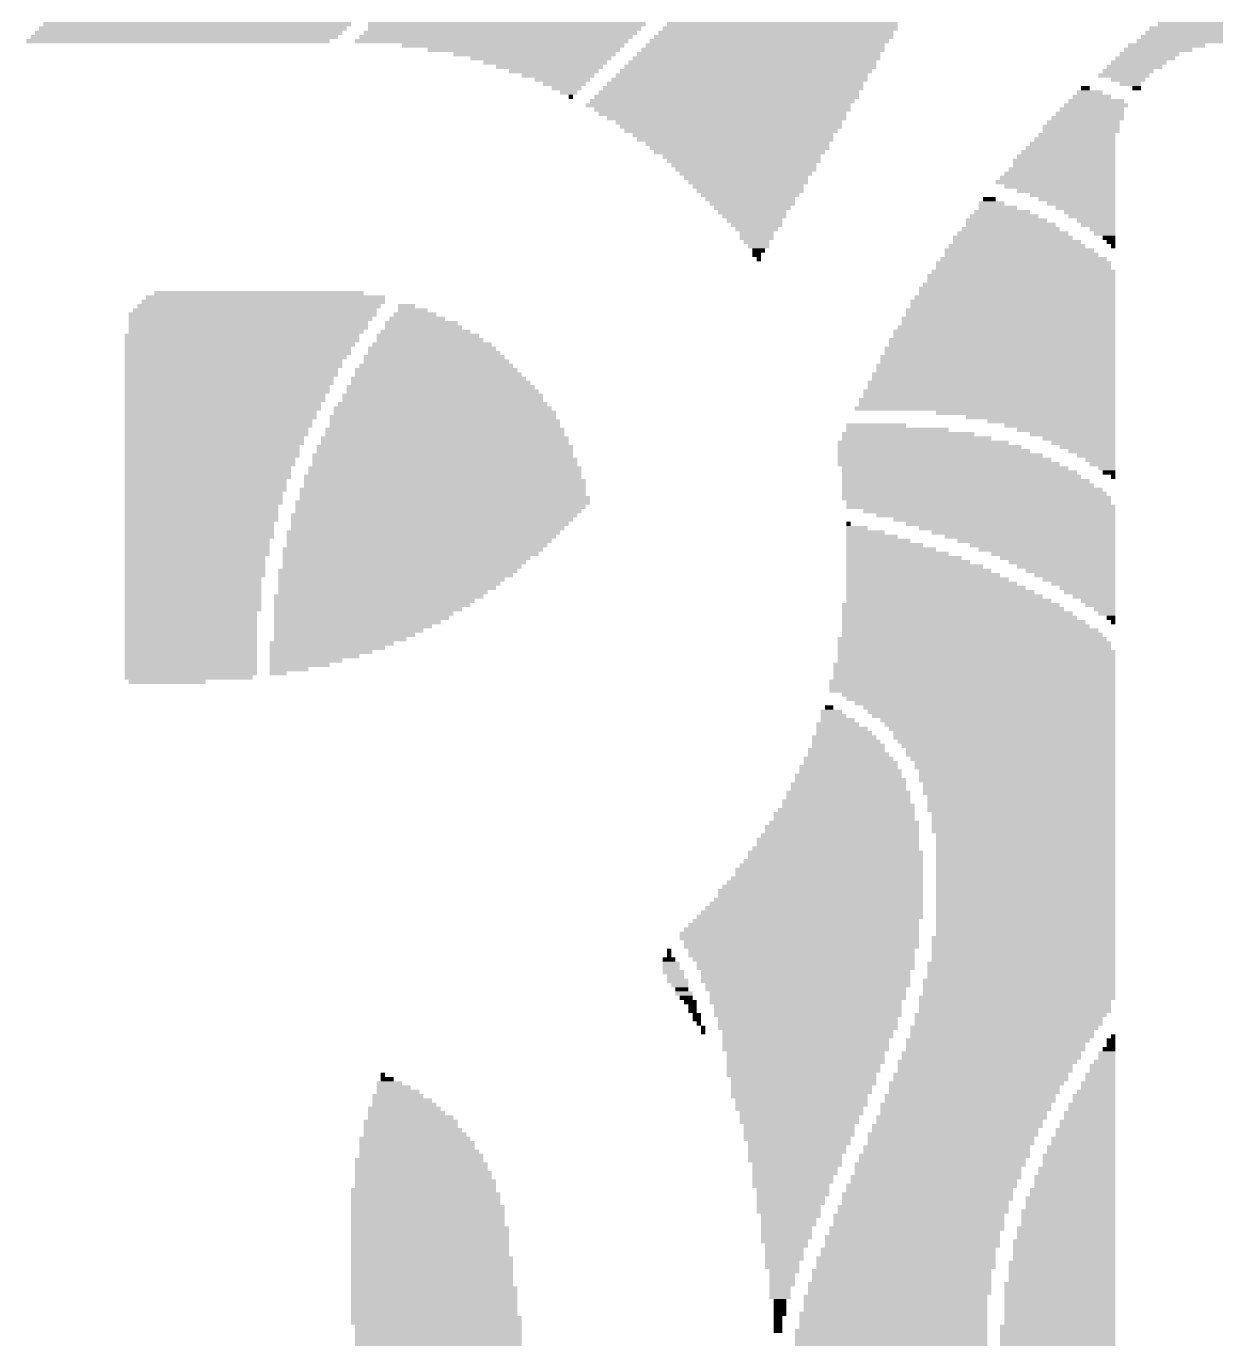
# Model space of a CAD drawing. Extents: x 0 to 158, y 0 to 111.
# Drawn here: x 127.15 to 134.11, y 16.77 to 24.47 of the extents above; entities that cross this region are included whole.
import ezdxf

# ---------------------------------------------------------------- set-up
doc = ezdxf.new("R2010")
doc.units = 0
doc.layers.add('21', color=53, linetype='CONTINUOUS')

# ---------------------------------------------------------------- blocks, each defined once
blk = doc.blocks.new('RECT')
blk.add_solid([(-0.5, -0.5), (0.5, -0.5), (-0.5, 0.5), (0.5, 0.5)])

msp = doc.modelspace()

# ---------------------------------------------------------------- block references
at = {"layer": '21', "yscale": 0.025}
for p, xscale in [((128.1475, 24.48), 1.8), ((129.96, 24.48), 1.625), ((131.5725, 24.48), 1.35), ((134.56, 24.48), 1.575), ((128.0725, 24.405), 1.8), ((128.0975, 24.43), 1.8), ((128.1225, 24.455), 1.8), ((129.8975, 24.405), 1.6), ((129.9225, 24.43), 1.6), ((129.9475, 24.455), 1.6), ((131.5225, 24.405), 1.4), ((131.535, 24.43), 1.375), ((131.56, 24.455), 1.375), ((134.56, 24.405), 1.775), ((134.56, 24.43), 1.725), ((134.5475, 24.455), 1.65), ((128.035, 24.38), 1.775), ((129.8725, 24.38), 1.6), ((129.9975, 24.355), 1.3), ((130.06, 24.33), 1.125), ((131.46, 24.33), 1.425), ((131.4725, 24.355), 1.4), ((131.4975, 24.38), 1.4), ((133.7725, 24.33), 0.4), ((133.8225, 24.355), 0.45), ((134.5725, 24.38), 1.85), ((130.1225, 24.305), 0.95), ((130.16, 24.28), 0.825), ((130.185, 24.255), 0.725), ((131.3975, 24.255), 1.45), ((131.4225, 24.28), 1.45), ((131.435, 24.305), 1.425), ((133.66, 24.255), 0.325), ((133.6975, 24.28), 0.35), ((133.7225, 24.305), 0.35), ((130.21, 24.23), 0.625), ((130.235, 24.205), 0.525), ((130.26, 24.18), 0.425), ((131.335, 24.18), 1.475), ((131.36, 24.205), 1.475), ((131.385, 24.23), 1.475), ((133.5725, 24.18), 0.3), ((133.5975, 24.205), 0.3), ((133.635, 24.23), 0.325), ((130.285, 24.155), 0.325), ((130.2975, 24.13), 0.25), ((130.31, 24.105), 0.175), ((131.285, 24.105), 1.525), ((131.2975, 24.13), 1.5), ((131.3225, 24.155), 1.5), ((133.3475, 24.105), 0.05), ((133.5975, 24.155), 0.2), ((133.61, 24.13), 0.125), ((133.6475, 24.105), 0.05), ((130.3225, 24.08), 0.1), ((130.335, 24.055), 0.025), ((131.2225, 24.03), 1.55), ((131.2475, 24.055), 1.55), ((131.26, 24.08), 1.525), ((133.41, 24.03), 0.325), ((133.385, 24.055), 0.225), ((133.3725, 24.08), 0.15), ((131.1975, 24.005), 1.55), ((131.2225, 23.98), 1.5), ((131.2225, 23.955), 1.45), ((133.3725, 23.955), 0.4), ((133.385, 23.98), 0.375), ((133.41, 24.005), 0.375), ((131.2475, 23.93), 1.4), ((131.26, 23.905), 1.325), ((131.2725, 23.88), 1.3), ((133.3225, 23.88), 0.45), ((133.335, 23.905), 0.425), ((133.36, 23.93), 0.425), ((131.2725, 23.855), 1.25), ((131.285, 23.83), 1.175), ((131.2975, 23.805), 1.15), ((133.285, 23.805), 0.475), ((133.2975, 23.83), 0.45), ((133.3225, 23.855), 0.45), ((131.31, 23.78), 1.075), ((131.3225, 23.755), 1.05), ((131.335, 23.705), 0.925), ((133.235, 23.705), 0.575), ((133.2475, 23.73), 0.55), ((133.26, 23.755), 0.525), ((133.2725, 23.78), 0.5), ((131.3475, 23.68), 0.9), ((131.3475, 23.655), 0.85), ((131.36, 23.63), 0.825), ((133.21, 23.63), 0.625), ((133.2225, 23.68), 0.6), ((133.2225, 23.655), 0.6), ((131.36, 23.605), 0.775), ((131.36, 23.58), 0.725), ((131.3725, 23.555), 0.7), ((133.1725, 23.555), 0.7), ((133.185, 23.58), 0.675), ((133.1975, 23.605), 0.65), ((131.3725, 23.53), 0.65), ((131.385, 23.505), 0.625), ((131.385, 23.48), 0.575), ((133.1975, 23.53), 0.65), ((133.235, 23.505), 0.575), ((133.2725, 23.48), 0.5), ((131.385, 23.455), 0.525), ((131.3975, 23.43), 0.5), ((131.3975, 23.405), 0.45), ((132.7975, 23.43), 0.15), ((132.835, 23.405), 0.225), ((132.785, 23.455), 0.075), ((133.2975, 23.455), 0.45), ((133.3225, 23.43), 0.4), ((133.3475, 23.405), 0.35), ((131.3975, 23.38), 0.4), ((131.41, 23.355), 0.375), ((131.41, 23.33), 0.325), ((132.885, 23.33), 0.475), ((132.8725, 23.355), 0.4), ((132.86, 23.38), 0.325), ((133.3725, 23.38), 0.3), ((133.385, 23.355), 0.275), ((133.41, 23.33), 0.225), ((131.4225, 23.305), 0.3), ((131.4225, 23.28), 0.25), ((131.4225, 23.255), 0.2), ((132.9225, 23.255), 0.65), ((132.91, 23.28), 0.575), ((132.91, 23.305), 0.525), ((133.4225, 23.305), 0.2), ((133.4475, 23.28), 0.15), ((133.46, 23.255), 0.125), ((131.4225, 23.23), 0.2), ((131.4225, 23.205), 0.15), ((131.435, 23.18), 0.125), ((132.9475, 23.18), 0.8), ((132.9225, 23.23), 0.7), ((132.9475, 23.205), 0.75), ((133.485, 23.23), 0.075), ((133.4975, 23.205), 0.05), ((133.51, 23.18), 0.025), ((131.435, 23.155), 0.075), ((131.4225, 23.13), 0.05), ((131.435, 23.105), 0.025), ((132.985, 23.105), 0.975), ((132.96, 23.155), 0.875), ((132.9725, 23.13), 0.9), ((132.985, 23.03), 1.075), ((132.985, 23.08), 1.025), ((132.985, 23.055), 1.025), ((132.96, 22.955), 1.125), ((132.9725, 23.005), 1.1), ((132.9725, 22.98), 1.1), ((128.5475, 22.88), 1.4), ((128.51, 22.905), 1.225), ((132.935, 22.88), 1.175), ((132.9475, 22.93), 1.15), ((132.9475, 22.905), 1.15), ((128.4725, 22.78), 1.45), ((128.485, 22.805), 1.425), ((128.51, 22.83), 1.425), ((128.535, 22.855), 1.425), ((129.4225, 22.78), 0.25), ((129.3725, 22.83), 0.1), ((129.41, 22.805), 0.175), ((132.91, 22.805), 1.225), ((132.91, 22.78), 1.225), ((132.9225, 22.855), 1.2), ((132.9225, 22.83), 1.2), ((128.46, 22.755), 1.425), ((128.4475, 22.73), 1.4), ((128.4475, 22.705), 1.4), ((129.46, 22.73), 0.425), ((129.4725, 22.705), 0.45), ((129.435, 22.755), 0.325), ((132.885, 22.705), 1.275), ((132.8975, 22.755), 1.25), ((132.8975, 22.73), 1.25), ((128.41, 22.655), 1.375), ((128.41, 22.63), 1.375), ((128.435, 22.68), 1.375), ((129.4975, 22.655), 0.6), ((129.51, 22.63), 0.625), ((129.485, 22.68), 0.525), ((132.86, 22.63), 1.325), ((132.8725, 22.68), 1.3), ((132.8725, 22.655), 1.3), ((128.3975, 22.605), 1.35), ((128.385, 22.58), 1.325), ((128.385, 22.555), 1.325), ((129.5225, 22.58), 0.75), ((129.535, 22.555), 0.775), ((129.5225, 22.605), 0.7), ((132.8475, 22.58), 1.35), ((132.8475, 22.555), 1.35), ((132.86, 22.605), 1.325), ((128.3725, 22.53), 1.3), ((128.36, 22.505), 1.275), ((128.36, 22.48), 1.275), ((129.5475, 22.48), 0.9), ((129.535, 22.53), 0.825), ((129.5475, 22.505), 0.85), ((132.8225, 22.48), 1.4), ((132.835, 22.53), 1.375), ((132.835, 22.505), 1.375), ((128.3475, 22.455), 1.25), ((128.3475, 22.43), 1.25), ((128.335, 22.405), 1.225), ((129.56, 22.405), 1.025), ((129.5475, 22.455), 0.95), ((129.56, 22.43), 0.975), ((132.81, 22.43), 1.425), ((132.81, 22.405), 1.425), ((132.8225, 22.455), 1.4), ((128.335, 22.38), 1.225), ((128.3225, 22.355), 1.2), ((128.3225, 22.33), 1.2), ((129.5725, 22.355), 1.1), ((129.585, 22.33), 1.125), ((129.5725, 22.38), 1.05), ((132.785, 22.33), 1.475), ((132.7975, 22.38), 1.45), ((132.7975, 22.355), 1.45), ((128.31, 22.305), 1.175), ((128.31, 22.28), 1.175), ((128.2975, 22.255), 1.15), ((129.585, 22.255), 1.225), ((129.585, 22.305), 1.175), ((129.585, 22.28), 1.175), ((132.7725, 22.28), 1.5), ((132.7725, 22.255), 1.5), ((132.785, 22.305), 1.475), ((128.2975, 22.23), 1.15), ((128.285, 22.205), 1.125), ((128.285, 22.18), 1.125), ((129.585, 22.18), 1.325), ((129.585, 22.23), 1.275), ((129.5975, 22.205), 1.3), ((132.76, 22.23), 1.525), ((132.9975, 22.205), 1.05), ((133.085, 22.18), 0.875), ((128.2725, 22.155), 1.1), ((128.2725, 22.13), 1.1), ((128.26, 22.105), 1.075), ((129.5975, 22.105), 1.4), ((129.5975, 22.155), 1.35), ((129.5975, 22.13), 1.35), ((132.1225, 22.13), 0.35), ((132.2475, 22.105), 0.6), ((133.1475, 22.155), 0.75), ((133.1975, 22.13), 0.65), ((133.235, 22.105), 0.575), ((128.26, 22.08), 1.075), ((128.2475, 22.055), 1.05), ((128.2475, 22.03), 1.05), ((129.5975, 22.055), 1.45), ((129.5975, 22.03), 1.45), ((129.5975, 22.08), 1.4), ((132.31, 22.08), 0.775), ((132.36, 22.055), 0.875), ((133.2725, 22.08), 0.5), ((133.31, 22.055), 0.425), ((133.335, 22.03), 0.375), ((128.235, 22.005), 1.025), ((128.235, 21.98), 1.025), ((128.235, 21.955), 1.025), ((129.585, 21.955), 1.525), ((129.5975, 22.005), 1.5), ((129.5975, 21.98), 1.5), ((132.435, 22.005), 1.075), ((132.46, 21.98), 1.125), ((132.4975, 21.955), 1.2), ((133.36, 22.005), 0.325), ((133.385, 21.98), 0.275), ((133.41, 21.955), 0.225), ((128.21, 21.88), 0.975), ((129.5975, 21.88), 1.6), ((129.5975, 21.93), 1.55), ((129.5975, 21.905), 1.55), ((132.5225, 21.93), 1.25), ((132.5475, 21.905), 1.3), ((132.585, 21.88), 1.325), ((133.435, 21.93), 0.175), ((133.4475, 21.905), 0.15), ((133.4725, 21.88), 0.1), ((128.21, 21.855), 0.975), ((128.21, 21.83), 0.975), ((128.1975, 21.805), 0.95), ((128.1975, 21.78), 0.95), ((129.585, 21.83), 1.625), ((129.5975, 21.805), 1.65), ((129.5975, 21.78), 1.65), ((129.5975, 21.855), 1.6), ((132.61, 21.855), 1.375), ((132.6225, 21.83), 1.4), ((132.6475, 21.805), 1.45), ((132.66, 21.78), 1.475), ((133.485, 21.855), 0.075), ((133.51, 21.83), 0.025), ((128.1975, 21.755), 0.95), ((128.185, 21.73), 0.925), ((128.185, 21.705), 0.925), ((129.585, 21.755), 1.675), ((129.585, 21.73), 1.675), ((129.5975, 21.705), 1.7), ((132.685, 21.755), 1.525), ((132.6975, 21.73), 1.55), ((132.71, 21.705), 1.575), ((128.185, 21.68), 0.925), ((128.1725, 21.655), 0.9), ((128.1725, 21.63), 0.9), ((129.585, 21.68), 1.725), ((129.5725, 21.655), 1.7), ((129.56, 21.63), 1.675), ((132.7225, 21.68), 1.55), ((132.735, 21.655), 1.575), ((132.785, 21.63), 1.475), ((128.1725, 21.605), 0.9), ((128.1725, 21.58), 0.9), ((128.16, 21.555), 0.875), ((129.535, 21.605), 1.675), ((129.5225, 21.58), 1.65), ((129.51, 21.555), 1.625), ((131.96, 21.555), 0.025), ((132.8225, 21.605), 1.4), ((132.8725, 21.58), 1.3), ((132.91, 21.555), 1.225), ((128.16, 21.53), 0.875), ((128.16, 21.505), 0.875), ((128.16, 21.48), 0.875), ((129.4725, 21.505), 1.6), ((129.46, 21.48), 1.575), ((129.4975, 21.53), 1.6), ((132.01, 21.53), 0.125), ((132.06, 21.505), 0.225), ((132.0975, 21.48), 0.3), ((132.9475, 21.53), 1.15), ((132.985, 21.505), 1.075), ((128.1475, 21.455), 0.85), ((128.1475, 21.43), 0.85), ((128.1475, 21.405), 0.85), ((129.41, 21.405), 1.525), ((129.4475, 21.455), 1.55), ((129.435, 21.43), 1.525), ((132.135, 21.455), 0.375), ((132.1725, 21.43), 0.45), ((132.21, 21.405), 0.525), ((133.06, 21.455), 0.925), ((133.0975, 21.43), 0.85), ((133.1225, 21.405), 0.8), ((128.1475, 21.38), 0.85), ((128.135, 21.355), 0.825), ((128.135, 21.33), 0.825), ((129.3975, 21.38), 1.5), ((129.3725, 21.355), 1.45), ((129.36, 21.33), 1.425), ((132.2475, 21.38), 0.6), ((132.285, 21.355), 0.675), ((132.31, 21.33), 0.725), ((133.16, 21.38), 0.725), ((133.185, 21.355), 0.675), ((133.21, 21.33), 0.625), ((128.135, 21.305), 0.825), ((128.135, 21.28), 0.825), ((128.135, 21.255), 0.825), ((129.3225, 21.28), 1.4), ((129.31, 21.255), 1.375), ((129.3475, 21.305), 1.4), ((132.3475, 21.305), 0.8), ((132.3725, 21.28), 0.85), ((132.3975, 21.255), 0.9), ((133.235, 21.305), 0.575), ((133.26, 21.28), 0.525), ((133.285, 21.255), 0.475), ((128.1225, 21.23), 0.8), ((128.1225, 21.205), 0.8), ((128.1225, 21.18), 0.8), ((129.285, 21.23), 1.325), ((129.2725, 21.205), 1.3), ((129.26, 21.18), 1.275), ((132.4225, 21.23), 0.95), ((132.4725, 21.18), 1.05), ((133.31, 21.23), 0.425), ((133.335, 21.205), 0.375), ((133.36, 21.18), 0.325), ((128.1225, 21.155), 0.8), ((128.1225, 21.13), 0.8), ((128.1225, 21.105), 0.8), ((129.21, 21.13), 1.225), ((129.185, 21.105), 1.175), ((129.235, 21.155), 1.225), ((132.4975, 21.155), 1.1), ((132.5225, 21.13), 1.15), ((132.5475, 21.105), 1.2), ((133.3725, 21.155), 0.3), ((133.3975, 21.13), 0.25), ((133.4225, 21.105), 0.2), ((128.1225, 21.08), 0.8), ((128.1225, 21.055), 0.8), ((128.11, 21.03), 0.775), ((129.1725, 21.08), 1.15), ((129.1475, 21.055), 1.1), ((129.1225, 21.03), 1.05), ((132.56, 21.08), 1.275), ((132.5725, 21.055), 1.3), ((132.5975, 21.03), 1.35), ((133.435, 21.08), 0.175), ((133.46, 21.055), 0.125), ((133.4725, 21.03), 0.1), ((128.11, 21.005), 0.775), ((128.11, 20.98), 0.775), ((128.11, 20.955), 0.775), ((129.11, 21.005), 1.025), ((129.085, 20.98), 0.975), ((129.06, 20.955), 0.925), ((132.61, 21.005), 1.375), ((132.635, 20.98), 1.425), ((132.6475, 20.955), 1.45), ((133.4975, 21.005), 0.05), ((133.51, 20.98), 0.025), ((128.11, 20.93), 0.775), ((128.11, 20.905), 0.775), ((128.11, 20.88), 0.775), ((128.11, 20.855), 0.775), ((128.935, 20.855), 0.725), ((129.035, 20.93), 0.875), ((129.01, 20.905), 0.825), ((128.985, 20.88), 0.775), ((132.685, 20.88), 1.575), ((132.6975, 20.855), 1.6), ((132.6725, 20.93), 1.5), ((132.685, 20.905), 1.525), ((128.11, 20.83), 0.775), ((128.11, 20.805), 0.775), ((128.11, 20.78), 0.775), ((128.91, 20.83), 0.675), ((128.8725, 20.805), 0.6), ((128.835, 20.78), 0.525), ((132.6975, 20.83), 1.6), ((132.71, 20.805), 1.625), ((132.71, 20.78), 1.625), ((128.11, 20.755), 0.775), ((128.11, 20.73), 0.775), ((128.11, 20.705), 0.775), ((128.785, 20.755), 0.425), ((128.7475, 20.73), 0.35), ((128.685, 20.705), 0.225), ((132.6975, 20.73), 1.65), ((132.6975, 20.705), 1.65), ((132.71, 20.755), 1.625), ((128.11, 20.68), 0.775), ((128.0975, 20.655), 0.75), ((127.9725, 20.63), 0.45), ((128.6225, 20.68), 0.1), ((132.685, 20.63), 1.675), ((132.6975, 20.68), 1.65), ((132.6975, 20.655), 1.65), ((132.685, 20.605), 1.675), ((132.685, 20.58), 1.675), ((132.7225, 20.555), 1.6), ((131.8475, 20.48), 0.05), ((132.735, 20.53), 1.575), ((132.76, 20.505), 1.525), ((132.785, 20.48), 1.475), ((131.86, 20.455), 0.125), ((131.8725, 20.43), 0.15), ((131.8975, 20.405), 0.2), ((132.7975, 20.455), 1.45), ((132.81, 20.43), 1.425), ((132.835, 20.405), 1.375), ((131.8975, 20.38), 0.25), ((131.9225, 20.355), 0.3), ((131.935, 20.33), 0.325), ((132.8475, 20.38), 1.35), ((132.86, 20.355), 1.325), ((132.8725, 20.33), 1.3), ((131.935, 20.305), 0.375), ((131.9475, 20.28), 0.4), ((131.96, 20.255), 0.425), ((132.8725, 20.305), 1.3), ((132.885, 20.28), 1.275), ((132.8975, 20.255), 1.25), ((131.96, 20.18), 0.525), ((131.9475, 20.23), 0.45), ((131.96, 20.205), 0.475), ((132.91, 20.23), 1.225), ((132.91, 20.205), 1.225), ((132.9225, 20.18), 1.2), ((131.96, 20.13), 0.575), ((131.9725, 20.105), 0.6), ((131.9725, 20.155), 0.55), ((132.935, 20.155), 1.175), ((132.935, 20.13), 1.175), ((132.9475, 20.105), 1.15), ((131.96, 20.03), 0.675), ((131.96, 20.08), 0.625), ((131.9725, 20.055), 0.65), ((132.9475, 20.08), 1.15), ((132.9475, 20.055), 1.15), ((132.96, 20.03), 1.125), ((131.96, 19.98), 0.725), ((131.96, 19.955), 0.725), ((131.96, 20.005), 0.675), ((132.96, 20.005), 1.125), ((132.96, 19.98), 1.125), ((132.9725, 19.955), 1.1), ((131.935, 19.855), 0.825), ((131.9475, 19.88), 0.8), ((131.9475, 19.93), 0.75), ((131.96, 19.905), 0.775), ((132.9725, 19.93), 1.1), ((132.9725, 19.905), 1.1), ((132.9725, 19.88), 1.1), ((132.985, 19.855), 1.075), ((131.9225, 19.78), 0.9), ((131.935, 19.805), 0.875), ((131.935, 19.83), 0.825), ((132.985, 19.83), 1.075), ((132.985, 19.805), 1.075), ((132.985, 19.78), 1.075), ((131.8975, 19.705), 0.95), ((131.91, 19.73), 0.925), ((131.9225, 19.755), 0.9), ((132.985, 19.755), 1.075), ((132.9975, 19.73), 1.05), ((132.9975, 19.705), 1.05), ((131.885, 19.63), 1.025), ((131.885, 19.655), 0.975), ((131.8975, 19.68), 0.95), ((132.9975, 19.68), 1.05), ((132.9975, 19.655), 1.05), ((132.9975, 19.63), 1.05), ((131.86, 19.555), 1.075), ((131.8725, 19.58), 1.05), ((131.885, 19.605), 1.025), ((132.9975, 19.605), 1.05), ((132.9975, 19.58), 1.05), ((132.9975, 19.555), 1.05), ((131.835, 19.48), 1.125), ((131.8475, 19.53), 1.1), ((131.8475, 19.505), 1.1), ((132.9975, 19.53), 1.05), ((132.9975, 19.505), 1.05), ((132.9975, 19.48), 1.05), ((131.7975, 19.405), 1.2), ((131.81, 19.43), 1.175), ((131.8225, 19.455), 1.15), ((132.9975, 19.455), 1.05), ((132.9975, 19.43), 1.05), ((132.9975, 19.405), 1.05), ((131.7725, 19.33), 1.25), ((131.785, 19.355), 1.225), ((131.7975, 19.38), 1.2), ((132.9975, 19.38), 1.05), ((132.9975, 19.355), 1.05), ((132.9975, 19.33), 1.05), ((131.735, 19.255), 1.325), ((131.7475, 19.28), 1.3), ((131.76, 19.305), 1.275), ((132.9975, 19.305), 1.05), ((132.9975, 19.28), 1.05), ((132.9975, 19.255), 1.05), ((131.685, 19.18), 1.375), ((131.6975, 19.205), 1.35), ((131.71, 19.23), 1.325), ((132.9975, 19.23), 1.05), ((132.9975, 19.205), 1.05), ((132.9975, 19.18), 1.05), ((131.6725, 19.155), 1.4), ((131.6725, 19.13), 1.4), ((131.685, 19.105), 1.375), ((132.985, 19.13), 1.075), ((132.985, 19.105), 1.075), ((132.9975, 19.155), 1.05), ((130.91, 19.055), 0.025), ((130.91, 19.03), 0.025), ((131.685, 19.08), 1.375), ((131.685, 19.055), 1.325), ((131.685, 19.03), 1.325), ((132.985, 19.08), 1.075), ((132.985, 19.055), 1.075), ((132.985, 19.03), 1.075), ((130.91, 19.005), 0.075), ((130.9225, 18.98), 0.1), ((130.9225, 18.955), 0.1), ((130.935, 18.93), 0.125), ((131.6975, 19.005), 1.3), ((131.71, 18.98), 1.275), ((131.71, 18.955), 1.275), ((131.71, 18.93), 1.225), ((132.9725, 18.98), 1.1), ((132.9725, 18.955), 1.1), ((132.9725, 18.93), 1.1), ((132.985, 19.005), 1.075), ((130.9475, 18.905), 0.1), ((130.96, 18.88), 0.125), ((130.9725, 18.855), 0.1), ((131.71, 18.905), 1.225), ((131.71, 18.88), 1.225), ((131.7225, 18.855), 1.2), ((132.96, 18.88), 1.125), ((132.96, 18.855), 1.125), ((132.9725, 18.905), 1.1), ((130.985, 18.83), 0.075), ((130.9975, 18.805), 0.1), ((131.01, 18.78), 0.075), ((131.71, 18.83), 1.175), ((131.7225, 18.805), 1.15), ((131.7225, 18.78), 1.15), ((132.9475, 18.78), 1.15), ((132.96, 18.83), 1.125), ((132.96, 18.805), 1.125), ((131.035, 18.755), 0.075), ((131.0475, 18.73), 0.05), ((131.0475, 18.705), 0.05), ((131.71, 18.755), 1.125), ((131.7225, 18.73), 1.1), ((131.7225, 18.705), 1.1), ((132.935, 18.755), 1.125), ((132.935, 18.73), 1.125), ((132.935, 18.705), 1.125), ((131.0725, 18.68), 0.05), ((131.0725, 18.655), 0.05), ((131.085, 18.63), 0.025), ((131.7225, 18.68), 1.1), ((131.7225, 18.655), 1.05), ((131.7225, 18.63), 1.05), ((132.91, 18.68), 1.125), ((132.8975, 18.655), 1.1), ((132.8975, 18.63), 1.1), ((131.11, 18.605), 0.025), ((131.11, 18.58), 0.025), ((131.7225, 18.605), 1.05), ((132.8725, 18.605), 1.1), ((132.86, 18.58), 1.075), ((132.86, 18.555), 1.075), ((133.51, 18.555), 0.025), ((131.71, 18.53), 0.975), ((131.71, 18.505), 0.975), ((131.71, 18.48), 0.975), ((132.835, 18.53), 1.075), ((132.8225, 18.505), 1.05), ((132.8225, 18.48), 1.05), ((133.485, 18.48), 0.075), ((133.4975, 18.53), 0.05), ((133.4975, 18.505), 0.05), ((131.71, 18.455), 0.925), ((131.71, 18.43), 0.925), ((131.71, 18.405), 0.925), ((132.7725, 18.405), 1.05), ((132.7975, 18.455), 1.05), ((132.7975, 18.43), 1.05), ((133.46, 18.405), 0.125), ((133.4725, 18.455), 0.1), ((133.4725, 18.43), 0.1), ((129.235, 18.33), 0.025), ((131.6975, 18.38), 0.9), ((131.6975, 18.355), 0.9), ((131.685, 18.33), 0.875), ((132.735, 18.33), 1.025), ((132.76, 18.38), 1.025), ((132.76, 18.355), 1.025), ((133.435, 18.33), 0.175), ((133.4475, 18.38), 0.15), ((133.4475, 18.355), 0.15), ((129.2725, 18.28), 0.15), ((129.2975, 18.255), 0.2), ((129.26, 18.305), 0.075), ((131.6975, 18.305), 0.85), ((131.6975, 18.28), 0.85), ((131.685, 18.255), 0.825), ((132.71, 18.28), 1.025), ((132.735, 18.305), 1.025), ((133.4225, 18.28), 0.2), ((133.4225, 18.255), 0.2), ((133.435, 18.305), 0.175), ((129.3225, 18.205), 0.3), ((129.3475, 18.18), 0.35), ((129.3225, 18.23), 0.25), ((131.685, 18.23), 0.825), ((131.6725, 18.205), 0.8), ((131.685, 18.18), 0.775), ((133.3975, 18.205), 0.25), ((133.3975, 18.18), 0.25), ((133.41, 18.23), 0.225), ((129.36, 18.13), 0.425), ((129.3725, 18.105), 0.45), ((129.36, 18.155), 0.375), ((131.685, 18.155), 0.775), ((131.6725, 18.13), 0.75), ((131.685, 18.105), 0.725), ((132.635, 18.105), 0.975), ((133.3725, 18.105), 0.3), ((133.385, 18.155), 0.275), ((133.385, 18.13), 0.275), ((129.3975, 18.055), 0.55), ((129.3975, 18.03), 0.55), ((129.3975, 18.08), 0.5), ((131.6725, 18.08), 0.7), ((131.6725, 18.055), 0.7), ((131.6725, 18.03), 0.65), ((132.61, 18.055), 0.975), ((133.36, 18.055), 0.325), ((133.36, 18.03), 0.325), ((133.3725, 18.08), 0.3), ((129.4225, 17.955), 0.65), ((129.435, 17.93), 0.675), ((129.41, 18.005), 0.575), ((129.4225, 17.98), 0.6), ((131.6725, 18.005), 0.65), ((131.6725, 17.98), 0.65), ((131.66, 17.955), 0.625), ((131.6725, 17.93), 0.6), ((132.56, 17.955), 0.975), ((132.56, 17.93), 0.975), ((132.585, 18.005), 0.975), ((133.335, 17.955), 0.375), ((133.335, 17.93), 0.375), ((133.3475, 18.005), 0.35), ((133.3475, 17.98), 0.35), ((129.435, 17.905), 0.675), ((129.4475, 17.88), 0.7), ((129.46, 17.855), 0.725), ((131.66, 17.905), 0.575), ((131.66, 17.88), 0.575), ((131.6475, 17.855), 0.55), ((132.535, 17.905), 0.975), ((132.535, 17.88), 0.975), ((133.31, 17.855), 0.425), ((133.3225, 17.905), 0.4), ((133.3225, 17.88), 0.4), ((129.4475, 17.83), 0.75), ((129.46, 17.805), 0.775), ((129.46, 17.78), 0.775), ((131.6475, 17.83), 0.55), ((131.66, 17.805), 0.525), ((131.6475, 17.78), 0.5), ((132.485, 17.78), 0.975), ((132.51, 17.83), 0.975), ((133.2975, 17.78), 0.45), ((133.31, 17.83), 0.425), ((133.31, 17.805), 0.425), ((129.4725, 17.755), 0.8), ((129.4725, 17.73), 0.8), ((129.485, 17.705), 0.825), ((131.6475, 17.755), 0.5), ((131.635, 17.73), 0.475), ((131.635, 17.705), 0.475), ((132.46, 17.705), 0.975), ((132.485, 17.755), 0.975), ((133.285, 17.73), 0.475), ((133.285, 17.705), 0.475), ((133.2975, 17.755), 0.45), ((129.4725, 17.655), 0.85), ((129.485, 17.63), 0.875), ((129.485, 17.68), 0.825), ((131.6225, 17.68), 0.45), ((131.635, 17.655), 0.425), ((131.635, 17.63), 0.425), ((132.435, 17.655), 0.975), ((133.2725, 17.655), 0.5), ((133.2725, 17.63), 0.5), ((133.285, 17.68), 0.475), ((129.485, 17.605), 0.875), ((129.485, 17.58), 0.875), ((129.4975, 17.555), 0.9), ((131.6225, 17.605), 0.4), ((131.6225, 17.58), 0.4), ((131.61, 17.555), 0.375), ((132.41, 17.58), 0.975), ((133.26, 17.605), 0.525), ((133.26, 17.58), 0.525), ((133.26, 17.555), 0.525), ((129.4975, 17.53), 0.9), ((129.4975, 17.505), 0.9), ((129.4975, 17.48), 0.9), ((131.61, 17.53), 0.375), ((131.6225, 17.505), 0.35), ((131.61, 17.48), 0.325), ((133.2475, 17.53), 0.55), ((133.2475, 17.505), 0.55), ((133.2475, 17.48), 0.55), ((129.4975, 17.455), 0.9), ((129.51, 17.43), 0.925), ((129.51, 17.405), 0.925), ((131.61, 17.455), 0.325), ((131.5975, 17.43), 0.3), ((131.5975, 17.405), 0.3), ((132.36, 17.43), 1.025), ((133.235, 17.43), 0.575), ((133.235, 17.405), 0.575), ((133.2475, 17.455), 0.55), ((129.51, 17.38), 0.925), ((129.51, 17.355), 0.925), ((129.51, 17.33), 0.925), ((131.5975, 17.38), 0.3), ((131.585, 17.355), 0.275), ((131.5975, 17.33), 0.25), ((132.335, 17.38), 1.025), ((132.335, 17.355), 1.025), ((132.335, 17.33), 1.025), ((133.2225, 17.355), 0.6), ((133.2225, 17.33), 0.6), ((133.235, 17.38), 0.575), ((129.51, 17.305), 0.925), ((129.51, 17.28), 0.925), ((129.5225, 17.255), 0.95), ((131.585, 17.305), 0.225), ((131.585, 17.28), 0.225), ((131.585, 17.255), 0.225), ((132.2975, 17.255), 1.05), ((132.31, 17.305), 1.025), ((132.31, 17.28), 1.025), ((133.2225, 17.305), 0.6), ((133.2225, 17.28), 0.6), ((133.2225, 17.255), 0.6), ((129.5225, 17.23), 0.95), ((129.5225, 17.205), 0.95), ((129.5225, 17.18), 0.95), ((131.5725, 17.23), 0.2), ((131.5725, 17.205), 0.2), ((131.585, 17.18), 0.175), ((132.2725, 17.18), 1.05), ((132.2975, 17.23), 1.05), ((132.2975, 17.205), 1.05), ((133.21, 17.23), 0.625), ((133.21, 17.205), 0.625), ((133.21, 17.18), 0.625), ((129.5225, 17.155), 0.95), ((129.5225, 17.13), 0.95), ((129.5225, 17.105), 0.95), ((131.5725, 17.155), 0.15), ((131.5725, 17.13), 0.15), ((131.5725, 17.105), 0.15), ((132.26, 17.105), 1.075), ((132.2725, 17.155), 1.05), ((132.2725, 17.13), 1.05), ((133.1975, 17.105), 0.65), ((133.21, 17.155), 0.625), ((133.21, 17.13), 0.625), ((129.535, 17.08), 0.975), ((129.535, 17.055), 0.975), ((129.535, 17.03), 0.975), ((129.535, 17.005), 0.975), ((131.56, 17.08), 0.125), ((131.56, 17.055), 0.125), ((131.56, 17.03), 0.125), ((131.56, 17.005), 0.075), ((132.235, 17.03), 1.075), ((132.235, 17.005), 1.075), ((132.26, 17.08), 1.075), ((132.26, 17.055), 1.075), ((133.1975, 17.08), 0.65), ((133.1975, 17.055), 0.65), ((133.1975, 17.03), 0.65), ((133.1975, 17.005), 0.65), ((129.535, 16.98), 0.975), ((129.535, 16.955), 0.975), ((129.535, 16.93), 0.975), ((131.56, 16.98), 0.075), ((131.56, 16.955), 0.075), ((131.56, 16.93), 0.075), ((132.2225, 16.93), 1.1), ((132.235, 16.98), 1.075), ((132.235, 16.955), 1.075), ((133.1975, 16.98), 0.65), ((133.1975, 16.955), 0.65), ((133.1975, 16.93), 0.65), ((129.56, 16.855), 0.975), ((131.5475, 16.905), 0.05), ((131.5475, 16.88), 0.05), ((131.5475, 16.855), 0.05), ((132.2225, 16.905), 1.1), ((132.2225, 16.88), 1.1), ((132.2225, 16.855), 1.1), ((133.185, 16.855), 0.675), ((133.1975, 16.905), 0.65), ((133.1975, 16.88), 0.65), ((129.56, 16.83), 0.975), ((129.56, 16.805), 0.975), ((129.56, 16.78), 0.975), ((131.5475, 16.83), 0.05), ((132.21, 16.83), 1.125), ((132.21, 16.805), 1.125), ((132.21, 16.78), 1.125), ((133.185, 16.83), 0.675), ((133.185, 16.805), 0.675), ((133.185, 16.78), 0.675), ((129.56, 16.755), 0.975), ((132.21, 16.755), 1.125), ((133.185, 16.755), 0.675)]:
    msp.add_blockref('RECT', p, dxfattribs=dict(at, xscale=xscale))
for p in [(131.3225, 23.73), (132.3975, 22.03), (128.2225, 21.93), (128.2225, 21.905), (133.0225, 21.48), (132.4475, 21.205), (131.7225, 18.58), (131.7225, 18.555), (132.6975, 18.255), (132.6725, 18.205), (132.6725, 18.18), (132.6975, 18.23), (132.6475, 18.155), (132.6475, 18.13), (132.5975, 18.03), (132.6225, 18.08), (132.5725, 17.98), (132.5225, 17.855), (132.4975, 17.805), (132.4725, 17.73), (132.4225, 17.63), (132.4475, 17.68), (132.3975, 17.555), (132.4225, 17.605), (132.3725, 17.505), (132.3725, 17.48), (132.3975, 17.53), (132.3475, 17.405), (132.3725, 17.455), (129.5475, 16.905), (129.5475, 16.88)]:
    msp.add_blockref('RECT', p, dxfattribs=at)

doc.saveas('drawing.dxf')
